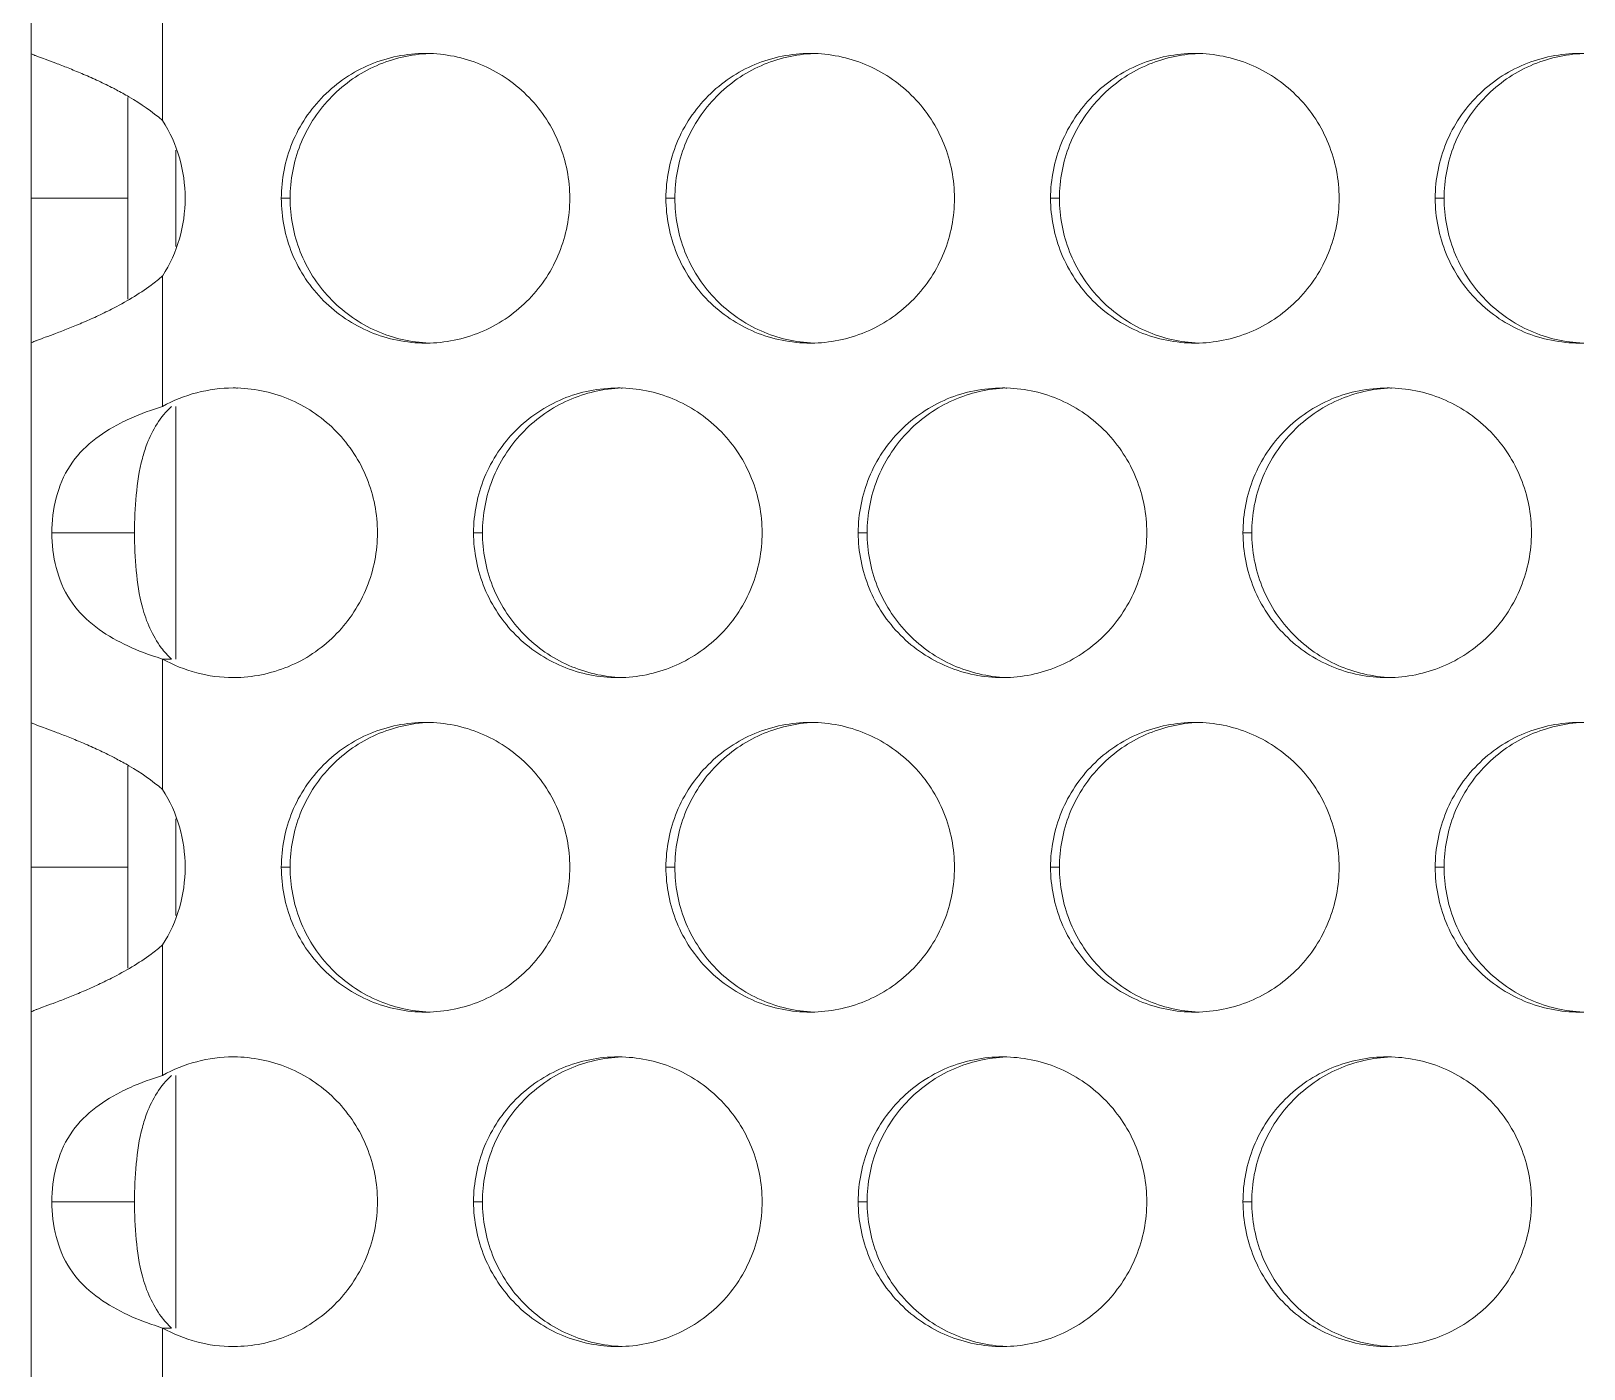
# Model space of a CAD drawing. Header units: millimetres. Extents: x 0 to 2524, y 0 to 1785.
# Drawn here: x 223.06 to 239.14, y 1222.63 to 1236.49 of the extents above; entities that cross this region are included whole.
import ezdxf

# ---------------------------------------------------------------- set-up
doc = ezdxf.new("R2010")
doc.units = ezdxf.units.MM
doc.header["$LTSCALE"] = 0.1
doc.layers.get('0').update_dxf_attribs({"lineweight": 13})
doc.layers.add('标注', color=251, linetype='Continuous', lineweight=9)

msp = doc.modelspace()

# ---------------------------------------------------------------- linework, layer by layer
msp.add_line((223.065, 1211.185), (223.065, 1414.968))
at = {"layer": '标注'}
for p, q in [((224.427, 1236.913), (224.427, 1235.562)), ((224.065, 1233.712), (224.065, 1235.803)), ((224.565, 1234.258), (224.565, 1235.257)), ((224.065, 1234.758), (223.065, 1234.758)), ((225.747, 1234.758), (225.656, 1234.758)), ((225.747, 1234.758), (225.656, 1234.758)), ((229.731, 1234.758), (229.639, 1234.758)), ((233.714, 1234.758), (233.622, 1234.758)), ((237.697, 1234.758), (237.605, 1234.758)), ((224.427, 1233.953), (224.427, 1232.602)), ((224.565, 1229.985), (224.565, 1232.602)), ((224.136, 1231.293), (223.28, 1231.293)), ((227.739, 1231.293), (227.647, 1231.293)), ((231.722, 1231.293), (231.63, 1231.293)), ((235.705, 1231.293), (235.614, 1231.293)), ((224.427, 1229.985), (224.427, 1228.634)), ((224.519, 1229.985), (224.427, 1229.985)), ((224.065, 1226.784), (224.065, 1228.875)), ((224.565, 1227.329), (224.565, 1228.329)), ((224.065, 1227.829), (223.065, 1227.829)), ((225.747, 1227.829), (225.656, 1227.829)), ((225.747, 1227.829), (225.656, 1227.829)), ((229.731, 1227.829), (229.639, 1227.829)), ((233.714, 1227.829), (233.622, 1227.829)), ((237.697, 1227.829), (237.605, 1227.829)), ((224.427, 1227.025), (224.427, 1225.673)), ((224.565, 1223.057), (224.565, 1225.673)), ((224.136, 1224.365), (223.28, 1224.365)), ((227.739, 1224.365), (227.647, 1224.365)), ((231.722, 1224.365), (231.63, 1224.365)), ((235.705, 1224.365), (235.614, 1224.365)), ((224.427, 1223.057), (224.427, 1221.706)), ((224.519, 1223.057), (224.427, 1223.057))]:
    msp.add_line(p, q, dxfattribs=at)
for centre, radius, start, end in [((227.149, 1234.784), 1.473, 88.2049, 89.9991), ((227.149, 1234.784), 1.473, 88.2049, 89.9991), ((231.133, 1234.784), 1.473, 88.2049, 89.9991), ((235.116, 1234.784), 1.473, 88.2049, 89.9991), ((239.099, 1234.784), 1.473, 88.2049, 89.9991), ((222.176, 1232.534), 3.787, 62.0968, 62.9378), ((223.155, 1234.758), 1.505, 359.9922, 32.312), ((223.155, 1234.757), 1.505, 327.688, 0.0078), ((227.149, 1234.731), 1.473, 270.0009, 271.7951), ((227.149, 1234.731), 1.473, 270.0009, 271.7951), ((231.133, 1234.731), 1.473, 270.0009, 271.7951), ((235.116, 1234.731), 1.473, 270.0009, 271.7951), ((239.099, 1234.731), 1.473, 270.0009, 271.7951), ((225.158, 1231.302), 1.491, 88.3214, 89.9952), ((229.141, 1231.32), 1.473, 88.2049, 89.9991), ((233.124, 1231.32), 1.473, 88.2049, 89.9991), ((237.107, 1231.32), 1.473, 88.2049, 89.9991), ((225.158, 1231.285), 1.491, 270.0048, 271.6786), ((229.141, 1231.266), 1.473, 270.0009, 271.7951), ((233.124, 1231.266), 1.473, 270.0009, 271.7951), ((237.107, 1231.266), 1.473, 270.0009, 271.7951), ((227.149, 1227.856), 1.473, 88.2049, 89.9991), ((227.149, 1227.856), 1.473, 88.2049, 89.9991), ((231.133, 1227.856), 1.473, 88.2049, 89.9991), ((235.116, 1227.856), 1.473, 88.2049, 89.9991), ((239.099, 1227.856), 1.473, 88.2049, 89.9991), ((222.176, 1225.606), 3.787, 62.0968, 62.9378), ((223.155, 1227.83), 1.505, 359.9922, 32.312), ((223.155, 1227.829), 1.505, 327.688, 0.0078), ((227.149, 1227.802), 1.473, 270.0009, 271.7951), ((227.149, 1227.802), 1.473, 270.0009, 271.7951), ((231.133, 1227.802), 1.473, 270.0009, 271.7951), ((235.116, 1227.802), 1.473, 270.0009, 271.7951), ((239.099, 1227.802), 1.473, 270.0009, 271.7951), ((225.158, 1224.374), 1.491, 88.3214, 89.9952), ((229.141, 1224.392), 1.473, 88.2049, 89.9991), ((233.124, 1224.392), 1.473, 88.2049, 89.9991), ((237.107, 1224.392), 1.473, 88.2049, 89.9991), ((225.158, 1224.356), 1.491, 270.0048, 271.6786), ((229.141, 1224.338), 1.473, 270.0009, 271.7951), ((233.124, 1224.338), 1.473, 270.0009, 271.7951), ((237.107, 1224.338), 1.473, 270.0009, 271.7951)]:
    msp.add_arc(centre, radius, start, end, dxfattribs=at)
for points, knots in [([(223.065, 1236.256), (223.065, 1236.255), (223.073, 1236.252), (223.084, 1236.245), (223.106, 1236.237), (223.149, 1236.22), (223.221, 1236.194), (223.327, 1236.155), (223.453, 1236.106), (223.594, 1236.048), (223.745, 1235.982), (223.848, 1235.932), (223.899, 1235.906)], [0, 0, 0, 0, 0.00627, 0.022113, 0.04739, 0.081763, 0.17635, 0.30225, 0.45365, 0.624362, 0.808374, 1, 1, 1, 1]), ([(225.656, 1234.758), (225.656, 1234.953), (225.733, 1235.347), (226.066, 1235.845), (226.562, 1236.179), (226.955, 1236.258), (227.149, 1236.258)], [0, 0, 0, 0, 0.250488, 0.50069, 0.750488, 1, 1, 1, 1]), ([(225.656, 1234.758), (225.656, 1234.953), (225.733, 1235.347), (226.066, 1235.845), (226.562, 1236.179), (226.955, 1236.258), (227.149, 1236.258)], [0, 0, 0, 0, 0.250488, 0.50069, 0.750488, 1, 1, 1, 1]), ([(225.747, 1234.758), (225.747, 1234.945), (225.819, 1235.324), (226.127, 1235.81), (226.592, 1236.149), (226.965, 1236.244), (227.152, 1236.255)], [0, 0, 0, 0, 0.250454, 0.500681, 0.750486, 1, 1, 1, 1]), ([(225.747, 1234.758), (225.747, 1234.945), (225.819, 1235.324), (226.127, 1235.81), (226.592, 1236.149), (226.965, 1236.244), (227.152, 1236.255)], [0, 0, 0, 0, 0.250454, 0.500681, 0.750486, 1, 1, 1, 1]), ([(227.196, 1236.257), (227.386, 1236.251), (227.769, 1236.164), (228.249, 1235.827), (228.568, 1235.335), (228.643, 1234.949), (228.643, 1234.758)], [0, 0, 0, 0, 0.249513, 0.499315, 0.74953, 1, 1, 1, 1]), ([(227.196, 1236.257), (227.386, 1236.251), (227.769, 1236.164), (228.249, 1235.827), (228.568, 1235.335), (228.643, 1234.949), (228.643, 1234.758)], [0, 0, 0, 0, 0.249513, 0.499315, 0.74953, 1, 1, 1, 1]), ([(229.639, 1234.758), (229.639, 1234.953), (229.716, 1235.347), (230.049, 1235.845), (230.545, 1236.179), (230.938, 1236.258), (231.133, 1236.258)], [0, 0, 0, 0, 0.250488, 0.50069, 0.750488, 1, 1, 1, 1]), ([(229.731, 1234.758), (229.731, 1234.945), (229.802, 1235.324), (230.111, 1235.81), (230.575, 1236.149), (230.948, 1236.244), (231.135, 1236.255)], [0, 0, 0, 0, 0.250454, 0.500681, 0.750486, 1, 1, 1, 1]), ([(231.179, 1236.257), (231.369, 1236.251), (231.752, 1236.164), (232.232, 1235.827), (232.552, 1235.335), (232.626, 1234.949), (232.626, 1234.758)], [0, 0, 0, 0, 0.249513, 0.499315, 0.74953, 1, 1, 1, 1]), ([(233.622, 1234.758), (233.622, 1234.953), (233.7, 1235.347), (234.032, 1235.845), (234.528, 1236.179), (234.921, 1236.258), (235.116, 1236.258)], [0, 0, 0, 0, 0.250488, 0.50069, 0.750488, 1, 1, 1, 1]), ([(233.714, 1234.758), (233.714, 1234.945), (233.786, 1235.324), (234.094, 1235.81), (234.559, 1236.149), (234.932, 1236.244), (235.118, 1236.255)], [0, 0, 0, 0, 0.250454, 0.500681, 0.750486, 1, 1, 1, 1]), ([(235.162, 1236.257), (235.352, 1236.251), (235.735, 1236.164), (236.215, 1235.827), (236.535, 1235.335), (236.609, 1234.949), (236.609, 1234.758)], [0, 0, 0, 0, 0.249513, 0.499315, 0.74953, 1, 1, 1, 1]), ([(237.605, 1234.758), (237.605, 1234.953), (237.683, 1235.347), (238.015, 1235.845), (238.511, 1236.179), (238.905, 1236.258), (239.099, 1236.258)], [0, 0, 0, 0, 0.250488, 0.50069, 0.750488, 1, 1, 1, 1]), ([(237.697, 1234.758), (237.697, 1234.945), (237.769, 1235.324), (238.077, 1235.81), (238.542, 1236.149), (238.915, 1236.244), (239.101, 1236.255)], [0, 0, 0, 0, 0.250454, 0.500681, 0.750486, 1, 1, 1, 1]), ([(223.948, 1235.88), (223.992, 1235.857), (224.16, 1235.764), (224.319, 1235.655), (224.427, 1235.562)], [0, 0, 0, 0, 0.25769, 1, 1, 1, 1]), ([(227.149, 1233.258), (226.955, 1233.258), (226.562, 1233.336), (226.066, 1233.67), (225.733, 1234.168), (225.656, 1234.562), (225.656, 1234.758)], [0, 0, 0, 0, 0.249512, 0.49931, 0.749512, 1, 1, 1, 1]), ([(227.149, 1233.258), (226.955, 1233.258), (226.562, 1233.336), (226.066, 1233.67), (225.733, 1234.168), (225.656, 1234.562), (225.656, 1234.758)], [0, 0, 0, 0, 0.249512, 0.49931, 0.749512, 1, 1, 1, 1]), ([(227.152, 1233.26), (226.965, 1233.271), (226.592, 1233.366), (226.127, 1233.705), (225.819, 1234.191), (225.747, 1234.57), (225.747, 1234.758)], [0, 0, 0, 0, 0.249514, 0.499319, 0.749546, 1, 1, 1, 1]), ([(227.152, 1233.26), (226.965, 1233.271), (226.592, 1233.366), (226.127, 1233.705), (225.819, 1234.191), (225.747, 1234.57), (225.747, 1234.758)], [0, 0, 0, 0, 0.249514, 0.499319, 0.749546, 1, 1, 1, 1]), ([(228.643, 1234.758), (228.643, 1234.566), (228.568, 1234.18), (228.249, 1233.688), (227.769, 1233.351), (227.386, 1233.264), (227.196, 1233.258)], [0, 0, 0, 0, 0.25047, 0.500685, 0.750487, 1, 1, 1, 1]), ([(228.643, 1234.758), (228.643, 1234.566), (228.568, 1234.18), (228.249, 1233.688), (227.769, 1233.351), (227.386, 1233.264), (227.196, 1233.258)], [0, 0, 0, 0, 0.25047, 0.500685, 0.750487, 1, 1, 1, 1]), ([(231.133, 1233.258), (230.938, 1233.258), (230.545, 1233.336), (230.049, 1233.67), (229.716, 1234.168), (229.639, 1234.562), (229.639, 1234.758)], [0, 0, 0, 0, 0.249512, 0.49931, 0.749512, 1, 1, 1, 1]), ([(231.135, 1233.26), (230.948, 1233.271), (230.575, 1233.366), (230.111, 1233.705), (229.802, 1234.191), (229.731, 1234.57), (229.731, 1234.758)], [0, 0, 0, 0, 0.249514, 0.499319, 0.749546, 1, 1, 1, 1]), ([(232.626, 1234.758), (232.626, 1234.566), (232.552, 1234.18), (232.232, 1233.688), (231.752, 1233.351), (231.369, 1233.264), (231.179, 1233.258)], [0, 0, 0, 0, 0.25047, 0.500685, 0.750487, 1, 1, 1, 1]), ([(235.116, 1233.258), (234.921, 1233.258), (234.528, 1233.336), (234.032, 1233.67), (233.7, 1234.168), (233.622, 1234.562), (233.622, 1234.758)], [0, 0, 0, 0, 0.249512, 0.49931, 0.749512, 1, 1, 1, 1]), ([(235.118, 1233.26), (234.932, 1233.271), (234.559, 1233.366), (234.094, 1233.705), (233.786, 1234.191), (233.714, 1234.57), (233.714, 1234.758)], [0, 0, 0, 0, 0.249514, 0.499319, 0.749546, 1, 1, 1, 1]), ([(236.609, 1234.758), (236.609, 1234.566), (236.535, 1234.18), (236.215, 1233.688), (235.735, 1233.351), (235.352, 1233.264), (235.162, 1233.258)], [0, 0, 0, 0, 0.25047, 0.500685, 0.750487, 1, 1, 1, 1]), ([(239.099, 1233.258), (238.905, 1233.258), (238.511, 1233.336), (238.015, 1233.67), (237.683, 1234.168), (237.605, 1234.562), (237.605, 1234.758)], [0, 0, 0, 0, 0.249512, 0.49931, 0.749512, 1, 1, 1, 1]), ([(239.101, 1233.26), (238.915, 1233.271), (238.542, 1233.366), (238.077, 1233.705), (237.769, 1234.191), (237.697, 1234.57), (237.697, 1234.758)], [0, 0, 0, 0, 0.249514, 0.499319, 0.749546, 1, 1, 1, 1]), ([(224.427, 1233.953), (224.389, 1233.92), (224.224, 1233.789), (224.041, 1233.682), (223.899, 1233.609)], [0, 0, 0, 0, 0.240046, 1, 1, 1, 1]), ([(223.899, 1233.609), (223.847, 1233.583), (223.745, 1233.533), (223.594, 1233.467), (223.453, 1233.409), (223.326, 1233.36), (223.221, 1233.321), (223.149, 1233.295), (223.106, 1233.278), (223.084, 1233.27), (223.073, 1233.263), (223.065, 1233.26), (223.065, 1233.259)], [0, 0, 0, 0, 0.19164, 0.37566, 0.546373, 0.69777, 0.823663, 0.918243, 0.952614, 0.977888, 0.99373, 1, 1, 1, 1]), ([(225.201, 1232.793), (225.392, 1232.787), (225.775, 1232.701), (226.256, 1232.364), (226.577, 1231.872), (226.651, 1231.485), (226.651, 1231.293)], [0, 0, 0, 0, 0.249475, 0.499299, 0.749477, 1, 1, 1, 1]), ([(227.647, 1231.293), (227.647, 1231.488), (227.725, 1231.883), (228.057, 1232.381), (228.554, 1232.715), (228.947, 1232.793), (229.141, 1232.793)], [0, 0, 0, 0, 0.250488, 0.50069, 0.750488, 1, 1, 1, 1]), ([(227.739, 1231.293), (227.739, 1231.481), (227.811, 1231.86), (228.119, 1232.346), (228.584, 1232.685), (228.957, 1232.779), (229.144, 1232.791)], [0, 0, 0, 0, 0.250454, 0.500681, 0.750486, 1, 1, 1, 1]), ([(229.187, 1232.793), (229.378, 1232.787), (229.76, 1232.7), (230.24, 1232.363), (230.56, 1231.871), (230.635, 1231.485), (230.635, 1231.293)], [0, 0, 0, 0, 0.249513, 0.499315, 0.74953, 1, 1, 1, 1]), ([(231.63, 1231.293), (231.63, 1231.488), (231.708, 1231.883), (232.04, 1232.381), (232.537, 1232.715), (232.93, 1232.793), (233.124, 1232.793)], [0, 0, 0, 0, 0.250488, 0.50069, 0.750488, 1, 1, 1, 1]), ([(231.722, 1231.293), (231.722, 1231.481), (231.794, 1231.86), (232.102, 1232.346), (232.567, 1232.685), (232.94, 1232.779), (233.127, 1232.791)], [0, 0, 0, 0, 0.250454, 0.500681, 0.750486, 1, 1, 1, 1]), ([(233.17, 1232.793), (233.361, 1232.787), (233.743, 1232.7), (234.223, 1232.363), (234.543, 1231.871), (234.618, 1231.485), (234.618, 1231.293)], [0, 0, 0, 0, 0.249513, 0.499315, 0.74953, 1, 1, 1, 1]), ([(235.614, 1231.293), (235.614, 1231.488), (235.691, 1231.883), (236.023, 1232.381), (236.52, 1232.715), (236.913, 1232.793), (237.107, 1232.793)], [0, 0, 0, 0, 0.250488, 0.50069, 0.750488, 1, 1, 1, 1]), ([(235.705, 1231.293), (235.705, 1231.481), (235.777, 1231.86), (236.085, 1232.346), (236.55, 1232.685), (236.923, 1232.779), (237.11, 1232.791)], [0, 0, 0, 0, 0.250454, 0.500681, 0.750486, 1, 1, 1, 1]), ([(237.153, 1232.793), (237.344, 1232.787), (237.727, 1232.7), (238.207, 1232.363), (238.526, 1231.871), (238.601, 1231.485), (238.601, 1231.293)], [0, 0, 0, 0, 0.249513, 0.499315, 0.74953, 1, 1, 1, 1]), ([(223.989, 1232.428), (224.023, 1232.445), (224.165, 1232.513), (224.313, 1232.567), (224.427, 1232.602)], [0, 0, 0, 0, 0.244257, 1, 1, 1, 1]), ([(224.217, 1232.063), (224.23, 1232.113), (224.293, 1232.31), (224.404, 1232.496), (224.519, 1232.602)], [0, 0, 0, 0, 0.24885, 1, 1, 1, 1]), ([(223.28, 1231.293), (223.28, 1231.533), (223.389, 1232.026), (223.787, 1232.325), (223.989, 1232.428)], [0, 0, 0, 0, 0.513612, 1, 1, 1, 1]), ([(224.136, 1231.293), (224.136, 1231.424), (224.147, 1231.682), (224.184, 1231.939), (224.217, 1232.063)], [0, 0, 0, 0, 0.504083, 1, 1, 1, 1]), ([(223.989, 1230.159), (223.787, 1230.262), (223.389, 1230.561), (223.28, 1231.054), (223.28, 1231.293)], [0, 0, 0, 0, 0.486388, 1, 1, 1, 1]), ([(224.217, 1230.523), (224.184, 1230.647), (224.147, 1230.905), (224.136, 1231.163), (224.136, 1231.293)], [0, 0, 0, 0, 0.495917, 1, 1, 1, 1]), ([(226.651, 1231.293), (226.651, 1231.102), (226.577, 1230.715), (226.256, 1230.223), (225.775, 1229.886), (225.392, 1229.8), (225.201, 1229.794)], [0, 0, 0, 0, 0.250523, 0.500701, 0.750525, 1, 1, 1, 1]), ([(229.141, 1229.793), (228.947, 1229.793), (228.554, 1229.872), (228.057, 1230.206), (227.725, 1230.704), (227.647, 1231.098), (227.647, 1231.293)], [0, 0, 0, 0, 0.249512, 0.49931, 0.749512, 1, 1, 1, 1]), ([(229.144, 1229.796), (228.957, 1229.807), (228.584, 1229.902), (228.119, 1230.241), (227.811, 1230.727), (227.739, 1231.106), (227.739, 1231.293)], [0, 0, 0, 0, 0.249514, 0.499319, 0.749546, 1, 1, 1, 1]), ([(230.635, 1231.293), (230.635, 1231.102), (230.56, 1230.716), (230.24, 1230.224), (229.76, 1229.887), (229.378, 1229.8), (229.187, 1229.794)], [0, 0, 0, 0, 0.25047, 0.500685, 0.750487, 1, 1, 1, 1]), ([(233.124, 1229.793), (232.93, 1229.793), (232.537, 1229.872), (232.04, 1230.206), (231.708, 1230.704), (231.63, 1231.098), (231.63, 1231.293)], [0, 0, 0, 0, 0.249512, 0.49931, 0.749512, 1, 1, 1, 1]), ([(233.127, 1229.796), (232.94, 1229.807), (232.567, 1229.902), (232.102, 1230.241), (231.794, 1230.727), (231.722, 1231.106), (231.722, 1231.293)], [0, 0, 0, 0, 0.249514, 0.499319, 0.749546, 1, 1, 1, 1]), ([(234.618, 1231.293), (234.618, 1231.102), (234.543, 1230.716), (234.223, 1230.224), (233.743, 1229.887), (233.361, 1229.8), (233.17, 1229.794)], [0, 0, 0, 0, 0.25047, 0.500685, 0.750487, 1, 1, 1, 1]), ([(237.107, 1229.793), (236.913, 1229.793), (236.52, 1229.872), (236.023, 1230.206), (235.691, 1230.704), (235.614, 1231.098), (235.614, 1231.293)], [0, 0, 0, 0, 0.249512, 0.49931, 0.749512, 1, 1, 1, 1]), ([(237.11, 1229.796), (236.923, 1229.807), (236.55, 1229.902), (236.085, 1230.241), (235.777, 1230.727), (235.705, 1231.106), (235.705, 1231.293)], [0, 0, 0, 0, 0.249514, 0.499319, 0.749546, 1, 1, 1, 1]), ([(238.601, 1231.293), (238.601, 1231.102), (238.526, 1230.716), (238.207, 1230.224), (237.727, 1229.887), (237.344, 1229.8), (237.153, 1229.794)], [0, 0, 0, 0, 0.25047, 0.500685, 0.750487, 1, 1, 1, 1]), ([(224.519, 1229.985), (224.48, 1230.021), (224.342, 1230.177), (224.257, 1230.374), (224.217, 1230.523)], [0, 0, 0, 0, 0.254521, 1, 1, 1, 1]), ([(224.427, 1229.985), (224.389, 1229.997), (224.239, 1230.046), (224.093, 1230.106), (223.989, 1230.159)], [0, 0, 0, 0, 0.254739, 1, 1, 1, 1]), ([(223.065, 1229.328), (223.065, 1229.326), (223.073, 1229.323), (223.084, 1229.317), (223.106, 1229.309), (223.149, 1229.292), (223.221, 1229.265), (223.327, 1229.226), (223.453, 1229.178), (223.594, 1229.12), (223.745, 1229.053), (223.848, 1229.004), (223.899, 1228.978)], [0, 0, 0, 0, 0.00627, 0.022113, 0.04739, 0.081763, 0.17635, 0.30225, 0.45365, 0.624362, 0.808374, 1, 1, 1, 1]), ([(225.656, 1227.829), (225.656, 1228.024), (225.733, 1228.419), (226.066, 1228.917), (226.562, 1229.251), (226.955, 1229.329), (227.149, 1229.329)], [0, 0, 0, 0, 0.250488, 0.50069, 0.750488, 1, 1, 1, 1]), ([(225.656, 1227.829), (225.656, 1228.024), (225.733, 1228.419), (226.066, 1228.917), (226.562, 1229.251), (226.955, 1229.329), (227.149, 1229.329)], [0, 0, 0, 0, 0.250488, 0.50069, 0.750488, 1, 1, 1, 1]), ([(225.747, 1227.829), (225.747, 1228.017), (225.819, 1228.396), (226.127, 1228.882), (226.592, 1229.221), (226.965, 1229.315), (227.152, 1229.327)], [0, 0, 0, 0, 0.250454, 0.500681, 0.750486, 1, 1, 1, 1]), ([(225.747, 1227.829), (225.747, 1228.017), (225.819, 1228.396), (226.127, 1228.882), (226.592, 1229.221), (226.965, 1229.315), (227.152, 1229.327)], [0, 0, 0, 0, 0.250454, 0.500681, 0.750486, 1, 1, 1, 1]), ([(227.196, 1229.329), (227.386, 1229.323), (227.769, 1229.236), (228.249, 1228.899), (228.568, 1228.407), (228.643, 1228.021), (228.643, 1227.829)], [0, 0, 0, 0, 0.249513, 0.499315, 0.74953, 1, 1, 1, 1]), ([(227.196, 1229.329), (227.386, 1229.323), (227.769, 1229.236), (228.249, 1228.899), (228.568, 1228.407), (228.643, 1228.021), (228.643, 1227.829)], [0, 0, 0, 0, 0.249513, 0.499315, 0.74953, 1, 1, 1, 1]), ([(229.639, 1227.829), (229.639, 1228.024), (229.716, 1228.419), (230.049, 1228.917), (230.545, 1229.251), (230.938, 1229.329), (231.133, 1229.329)], [0, 0, 0, 0, 0.250488, 0.50069, 0.750488, 1, 1, 1, 1]), ([(229.731, 1227.829), (229.731, 1228.017), (229.802, 1228.396), (230.111, 1228.882), (230.575, 1229.221), (230.948, 1229.315), (231.135, 1229.327)], [0, 0, 0, 0, 0.250454, 0.500681, 0.750486, 1, 1, 1, 1]), ([(231.179, 1229.329), (231.369, 1229.323), (231.752, 1229.236), (232.232, 1228.899), (232.552, 1228.407), (232.626, 1228.021), (232.626, 1227.829)], [0, 0, 0, 0, 0.249513, 0.499315, 0.74953, 1, 1, 1, 1]), ([(233.622, 1227.829), (233.622, 1228.024), (233.7, 1228.419), (234.032, 1228.917), (234.528, 1229.251), (234.921, 1229.329), (235.116, 1229.329)], [0, 0, 0, 0, 0.250488, 0.50069, 0.750488, 1, 1, 1, 1]), ([(233.714, 1227.829), (233.714, 1228.017), (233.786, 1228.396), (234.094, 1228.882), (234.559, 1229.221), (234.932, 1229.315), (235.118, 1229.327)], [0, 0, 0, 0, 0.250454, 0.500681, 0.750486, 1, 1, 1, 1]), ([(235.162, 1229.329), (235.352, 1229.323), (235.735, 1229.236), (236.215, 1228.899), (236.535, 1228.407), (236.609, 1228.021), (236.609, 1227.829)], [0, 0, 0, 0, 0.249513, 0.499315, 0.74953, 1, 1, 1, 1]), ([(237.605, 1227.829), (237.605, 1228.024), (237.683, 1228.419), (238.015, 1228.917), (238.511, 1229.251), (238.905, 1229.329), (239.099, 1229.329)], [0, 0, 0, 0, 0.250488, 0.50069, 0.750488, 1, 1, 1, 1]), ([(237.697, 1227.829), (237.697, 1228.017), (237.769, 1228.396), (238.077, 1228.882), (238.542, 1229.221), (238.915, 1229.315), (239.101, 1229.327)], [0, 0, 0, 0, 0.250454, 0.500681, 0.750486, 1, 1, 1, 1]), ([(223.948, 1228.952), (223.992, 1228.929), (224.16, 1228.836), (224.319, 1228.727), (224.427, 1228.634)], [0, 0, 0, 0, 0.25769, 1, 1, 1, 1]), ([(227.149, 1226.329), (226.955, 1226.329), (226.562, 1226.407), (226.066, 1226.742), (225.733, 1227.24), (225.656, 1227.634), (225.656, 1227.829)], [0, 0, 0, 0, 0.249512, 0.49931, 0.749512, 1, 1, 1, 1]), ([(227.149, 1226.329), (226.955, 1226.329), (226.562, 1226.407), (226.066, 1226.742), (225.733, 1227.24), (225.656, 1227.634), (225.656, 1227.829)], [0, 0, 0, 0, 0.249512, 0.49931, 0.749512, 1, 1, 1, 1]), ([(227.152, 1226.332), (226.965, 1226.343), (226.592, 1226.438), (226.127, 1226.776), (225.819, 1227.263), (225.747, 1227.642), (225.747, 1227.829)], [0, 0, 0, 0, 0.249514, 0.499319, 0.749546, 1, 1, 1, 1]), ([(227.152, 1226.332), (226.965, 1226.343), (226.592, 1226.438), (226.127, 1226.776), (225.819, 1227.263), (225.747, 1227.642), (225.747, 1227.829)], [0, 0, 0, 0, 0.249514, 0.499319, 0.749546, 1, 1, 1, 1]), ([(228.643, 1227.829), (228.643, 1227.638), (228.568, 1227.252), (228.249, 1226.76), (227.769, 1226.423), (227.386, 1226.336), (227.196, 1226.33)], [0, 0, 0, 0, 0.25047, 0.500685, 0.750487, 1, 1, 1, 1]), ([(228.643, 1227.829), (228.643, 1227.638), (228.568, 1227.252), (228.249, 1226.76), (227.769, 1226.423), (227.386, 1226.336), (227.196, 1226.33)], [0, 0, 0, 0, 0.25047, 0.500685, 0.750487, 1, 1, 1, 1]), ([(231.133, 1226.329), (230.938, 1226.329), (230.545, 1226.407), (230.049, 1226.742), (229.716, 1227.24), (229.639, 1227.634), (229.639, 1227.829)], [0, 0, 0, 0, 0.249512, 0.49931, 0.749512, 1, 1, 1, 1]), ([(231.135, 1226.332), (230.948, 1226.343), (230.575, 1226.438), (230.111, 1226.776), (229.802, 1227.263), (229.731, 1227.642), (229.731, 1227.829)], [0, 0, 0, 0, 0.249514, 0.499319, 0.749546, 1, 1, 1, 1]), ([(232.626, 1227.829), (232.626, 1227.638), (232.552, 1227.252), (232.232, 1226.76), (231.752, 1226.423), (231.369, 1226.336), (231.179, 1226.33)], [0, 0, 0, 0, 0.25047, 0.500685, 0.750487, 1, 1, 1, 1]), ([(235.116, 1226.329), (234.921, 1226.329), (234.528, 1226.407), (234.032, 1226.742), (233.7, 1227.24), (233.622, 1227.634), (233.622, 1227.829)], [0, 0, 0, 0, 0.249512, 0.49931, 0.749512, 1, 1, 1, 1]), ([(235.118, 1226.332), (234.932, 1226.343), (234.559, 1226.438), (234.094, 1226.776), (233.786, 1227.263), (233.714, 1227.642), (233.714, 1227.829)], [0, 0, 0, 0, 0.249514, 0.499319, 0.749546, 1, 1, 1, 1]), ([(236.609, 1227.829), (236.609, 1227.638), (236.535, 1227.252), (236.215, 1226.76), (235.735, 1226.423), (235.352, 1226.336), (235.162, 1226.33)], [0, 0, 0, 0, 0.25047, 0.500685, 0.750487, 1, 1, 1, 1]), ([(239.099, 1226.329), (238.905, 1226.329), (238.511, 1226.407), (238.015, 1226.742), (237.683, 1227.24), (237.605, 1227.634), (237.605, 1227.829)], [0, 0, 0, 0, 0.249512, 0.49931, 0.749512, 1, 1, 1, 1]), ([(239.101, 1226.332), (238.915, 1226.343), (238.542, 1226.438), (238.077, 1226.776), (237.769, 1227.263), (237.697, 1227.642), (237.697, 1227.829)], [0, 0, 0, 0, 0.249514, 0.499319, 0.749546, 1, 1, 1, 1]), ([(224.427, 1227.025), (224.389, 1226.992), (224.224, 1226.861), (224.041, 1226.754), (223.899, 1226.681)], [0, 0, 0, 0, 0.240046, 1, 1, 1, 1]), ([(223.899, 1226.681), (223.847, 1226.655), (223.745, 1226.605), (223.594, 1226.539), (223.453, 1226.481), (223.326, 1226.432), (223.221, 1226.393), (223.149, 1226.367), (223.106, 1226.35), (223.084, 1226.341), (223.073, 1226.335), (223.065, 1226.332), (223.065, 1226.33)], [0, 0, 0, 0, 0.19164, 0.37566, 0.546373, 0.69777, 0.823663, 0.918243, 0.952614, 0.977888, 0.99373, 1, 1, 1, 1]), ([(225.201, 1225.865), (225.392, 1225.859), (225.775, 1225.772), (226.256, 1225.436), (226.577, 1224.944), (226.651, 1224.557), (226.651, 1224.365)], [0, 0, 0, 0, 0.249475, 0.499299, 0.749477, 1, 1, 1, 1]), ([(227.647, 1224.365), (227.647, 1224.56), (227.725, 1224.954), (228.057, 1225.453), (228.554, 1225.787), (228.947, 1225.865), (229.141, 1225.865)], [0, 0, 0, 0, 0.250488, 0.50069, 0.750488, 1, 1, 1, 1]), ([(227.739, 1224.365), (227.739, 1224.553), (227.811, 1224.932), (228.119, 1225.418), (228.584, 1225.757), (228.957, 1225.851), (229.144, 1225.863)], [0, 0, 0, 0, 0.250454, 0.500681, 0.750486, 1, 1, 1, 1]), ([(229.187, 1225.864), (229.378, 1225.859), (229.76, 1225.772), (230.24, 1225.435), (230.56, 1224.943), (230.635, 1224.556), (230.635, 1224.365)], [0, 0, 0, 0, 0.249513, 0.499315, 0.74953, 1, 1, 1, 1]), ([(231.63, 1224.365), (231.63, 1224.56), (231.708, 1224.954), (232.04, 1225.453), (232.537, 1225.787), (232.93, 1225.865), (233.124, 1225.865)], [0, 0, 0, 0, 0.250488, 0.50069, 0.750488, 1, 1, 1, 1]), ([(231.722, 1224.365), (231.722, 1224.553), (231.794, 1224.932), (232.102, 1225.418), (232.567, 1225.757), (232.94, 1225.851), (233.127, 1225.863)], [0, 0, 0, 0, 0.250454, 0.500681, 0.750486, 1, 1, 1, 1]), ([(233.17, 1225.864), (233.361, 1225.859), (233.743, 1225.772), (234.223, 1225.435), (234.543, 1224.943), (234.618, 1224.556), (234.618, 1224.365)], [0, 0, 0, 0, 0.249513, 0.499315, 0.74953, 1, 1, 1, 1]), ([(235.614, 1224.365), (235.614, 1224.56), (235.691, 1224.954), (236.023, 1225.453), (236.52, 1225.787), (236.913, 1225.865), (237.107, 1225.865)], [0, 0, 0, 0, 0.250488, 0.50069, 0.750488, 1, 1, 1, 1]), ([(235.705, 1224.365), (235.705, 1224.553), (235.777, 1224.932), (236.085, 1225.418), (236.55, 1225.757), (236.923, 1225.851), (237.11, 1225.863)], [0, 0, 0, 0, 0.250454, 0.500681, 0.750486, 1, 1, 1, 1]), ([(237.153, 1225.864), (237.344, 1225.859), (237.727, 1225.772), (238.207, 1225.435), (238.526, 1224.943), (238.601, 1224.556), (238.601, 1224.365)], [0, 0, 0, 0, 0.249513, 0.499315, 0.74953, 1, 1, 1, 1]), ([(223.989, 1225.5), (224.023, 1225.517), (224.165, 1225.585), (224.313, 1225.638), (224.427, 1225.673)], [0, 0, 0, 0, 0.244257, 1, 1, 1, 1]), ([(224.217, 1225.135), (224.23, 1225.185), (224.293, 1225.382), (224.404, 1225.568), (224.519, 1225.673)], [0, 0, 0, 0, 0.24885, 1, 1, 1, 1]), ([(223.28, 1224.365), (223.28, 1224.605), (223.389, 1225.097), (223.787, 1225.396), (223.989, 1225.5)], [0, 0, 0, 0, 0.513612, 1, 1, 1, 1]), ([(224.136, 1224.365), (224.136, 1224.496), (224.147, 1224.754), (224.184, 1225.011), (224.217, 1225.135)], [0, 0, 0, 0, 0.504083, 1, 1, 1, 1]), ([(223.989, 1223.231), (223.787, 1223.334), (223.389, 1223.633), (223.28, 1224.125), (223.28, 1224.365)], [0, 0, 0, 0, 0.486388, 1, 1, 1, 1]), ([(224.217, 1223.595), (224.184, 1223.719), (224.147, 1223.976), (224.136, 1224.235), (224.136, 1224.365)], [0, 0, 0, 0, 0.495917, 1, 1, 1, 1]), ([(226.651, 1224.365), (226.651, 1224.174), (226.577, 1223.787), (226.256, 1223.294), (225.775, 1222.958), (225.392, 1222.871), (225.201, 1222.866)], [0, 0, 0, 0, 0.250523, 0.500701, 0.750525, 1, 1, 1, 1]), ([(229.141, 1222.865), (228.947, 1222.865), (228.554, 1222.943), (228.057, 1223.277), (227.725, 1223.776), (227.647, 1224.17), (227.647, 1224.365)], [0, 0, 0, 0, 0.249512, 0.49931, 0.749512, 1, 1, 1, 1]), ([(229.144, 1222.868), (228.957, 1222.879), (228.584, 1222.974), (228.119, 1223.312), (227.811, 1223.798), (227.739, 1224.177), (227.739, 1224.365)], [0, 0, 0, 0, 0.249514, 0.499319, 0.749546, 1, 1, 1, 1]), ([(230.635, 1224.365), (230.635, 1224.174), (230.56, 1223.788), (230.24, 1223.295), (229.76, 1222.959), (229.378, 1222.872), (229.187, 1222.866)], [0, 0, 0, 0, 0.25047, 0.500685, 0.750487, 1, 1, 1, 1]), ([(233.124, 1222.865), (232.93, 1222.865), (232.537, 1222.943), (232.04, 1223.277), (231.708, 1223.776), (231.63, 1224.17), (231.63, 1224.365)], [0, 0, 0, 0, 0.249512, 0.49931, 0.749512, 1, 1, 1, 1]), ([(233.127, 1222.868), (232.94, 1222.879), (232.567, 1222.974), (232.102, 1223.312), (231.794, 1223.798), (231.722, 1224.177), (231.722, 1224.365)], [0, 0, 0, 0, 0.249514, 0.499319, 0.749546, 1, 1, 1, 1]), ([(234.618, 1224.365), (234.618, 1224.174), (234.543, 1223.788), (234.223, 1223.295), (233.743, 1222.959), (233.361, 1222.872), (233.17, 1222.866)], [0, 0, 0, 0, 0.25047, 0.500685, 0.750487, 1, 1, 1, 1]), ([(237.107, 1222.865), (236.913, 1222.865), (236.52, 1222.943), (236.023, 1223.277), (235.691, 1223.776), (235.614, 1224.17), (235.614, 1224.365)], [0, 0, 0, 0, 0.249512, 0.49931, 0.749512, 1, 1, 1, 1]), ([(237.11, 1222.868), (236.923, 1222.879), (236.55, 1222.974), (236.085, 1223.312), (235.777, 1223.798), (235.705, 1224.177), (235.705, 1224.365)], [0, 0, 0, 0, 0.249514, 0.499319, 0.749546, 1, 1, 1, 1]), ([(238.601, 1224.365), (238.601, 1224.174), (238.526, 1223.788), (238.207, 1223.295), (237.727, 1222.959), (237.344, 1222.872), (237.153, 1222.866)], [0, 0, 0, 0, 0.25047, 0.500685, 0.750487, 1, 1, 1, 1]), ([(224.519, 1223.057), (224.48, 1223.093), (224.342, 1223.249), (224.257, 1223.446), (224.217, 1223.595)], [0, 0, 0, 0, 0.254521, 1, 1, 1, 1]), ([(224.427, 1223.057), (224.389, 1223.069), (224.239, 1223.118), (224.093, 1223.177), (223.989, 1223.231)], [0, 0, 0, 0, 0.254739, 1, 1, 1, 1])]:
    msp.add_open_spline(points, degree=3, knots=knots, dxfattribs=at)
for points in [[(224.427, 1232.602), (224.646, 1232.725), (224.906, 1232.793), (225.158, 1232.793)], [(225.158, 1229.793), (224.906, 1229.793), (224.646, 1229.862), (224.427, 1229.985)], [(224.427, 1225.673), (224.646, 1225.797), (224.906, 1225.865), (225.158, 1225.865)], [(225.158, 1222.865), (224.906, 1222.865), (224.646, 1222.933), (224.427, 1223.057)]]:
    msp.add_open_spline(points, degree=3, dxfattribs=at)

doc.saveas('drawing.dxf')
